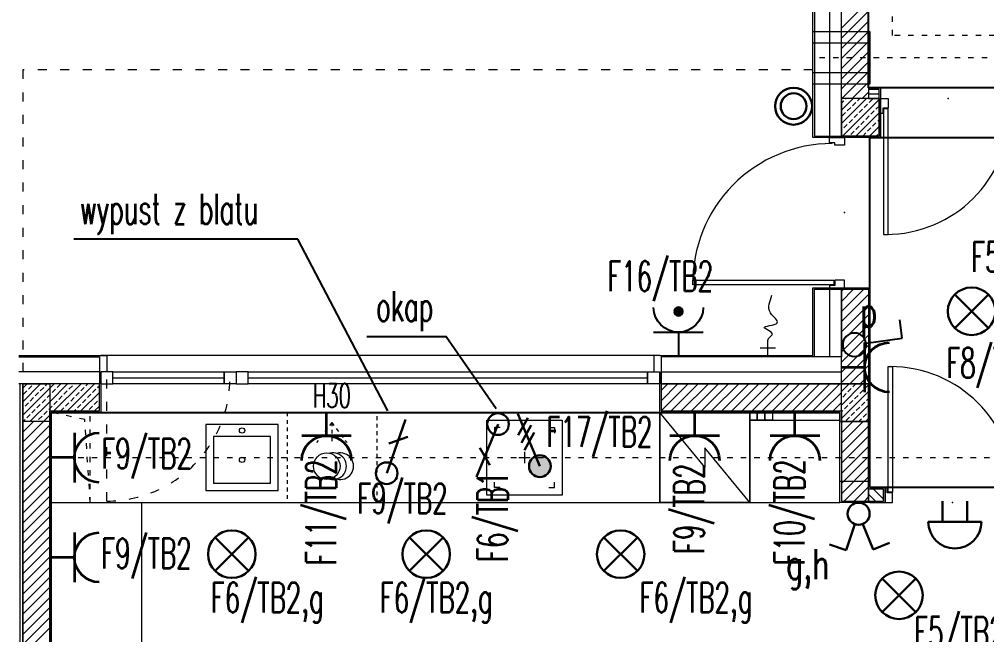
# Model space of a CAD drawing. Header units: millimetres. Extents: x 1780 to 154263, y -7240 to 17216.
# Drawn here: x 66830 to 67474, y 3935 to 4345 of the extents above; entities that cross this region are included whole.
import ezdxf

# ---------------------------------------------------------------- set-up
doc = ezdxf.new("R2010")
doc.units = ezdxf.units.MM
doc.linetypes.add('0.5_0.5', pattern=[1, 0.5, -0.5])
doc.linetypes.add('ACAD_ISO03W100', pattern=[30, 12, -18])
for name, color, linetype, lineweight in [('2d_SX_aranżacja drukowana', 200, 'Continuous', 5), ('2d_SX_gruba przekroje', 90, 'Continuous', 20), ('2d_SX_instalacje szkic - wentylacja nawiew', 170, 'Continuous', 5), ('2d_SX_instalacje szkic - wentylacja wywiew', 14, 'Continuous', 5), ('2d_SX_instalacje szkic - woda', 140, 'Continuous', 5), ('2d_SX_przebicia', 96, 'Continuous', 13), ('2d_SX_stolarka drzwiowa', 211, 'Continuous', 5), ('2d_SX_stolarka okienna', 5, 'Continuous', 5), ('2d_SX_stolarka okznaczenia', 251, 'Continuous', 5), ('2d_SX_szraf', 251, 'Continuous', 0), ('2d_SX_warstwy', 181, 'Continuous', 9), ('2d_SX_widok', 10, 'Continuous', 9)]:
    doc.layers.add(name, color=color, linetype=linetype, lineweight=lineweight)
doc.layers.add('2d_SX_powierzchnia', color=251, linetype='Continuous', plot=False)
for name, color, linetype in [('2d_SX_rewizja 18 września', 210, 'Continuous'), ('60 instalacje elektryka', 10, 'Continuous'), ('BA-widok', 1, 'Continuous')]:
    doc.layers.add(name, color=color, linetype=linetype)
doc.styles.add('OPIS', font='simplex.shx', dxfattribs={"width": 0.7, "height": 4})
doc.linetypes.add('ZIGZAG', pattern='A,0.00254,-5.08,[131,ltypeshp.shx,S=5.08,R=0,X=-5.08,Y=0],-10.16,[131,ltypeshp.shx,S=5.08,R=180,X=5.08,Y=0],-5.08', length=20.32254)

# ---------------------------------------------------------------- blocks, each defined once
blk = doc.blocks.new('PDKLD A0')
at = {"layer": '2d_SX_aranżacja drukowana', "color": 8}
for p, q in [((73183.94, -15068.08), (72658.94, -15068.08)), ((72658.94, -15068.08), (72658.94, -15128.08)), ((72658.94, -15068.08), (72658.94, -15128.08)), ((73183.94, -15068.08), (72658.94, -15068.08)), ((72948.94, -15123.08), (72948.94, -15073.08)), ((72948.94, -15073.08), (72998.94, -15073.08)), ((72998.94, -15073.08), (72998.94, -15123.08)), ((73063.94, -15068.08), (73123.94, -15068.08)), ((73063.94, -15128.08), (73063.94, -15068.08)), ((73093.95, -15104.48), (73063.94, -15068.08)), ((73123.94, -15068.08), (73063.94, -15068.08)), ((73063.94, -15068.08), (73063.94, -15128.08)), ((73123.94, -15068.08), (73123.94, -15128.08)), ((73123.94, -15128.08), (73123.94, -15068.08)), ((73183.94, -15128.08), (73183.94, -15068.08)), ((73183.94, -15128.08), (73183.94, -15068.08)), ((72809.94, -15076.08), (72761.94, -15076.08)), ((72761.94, -15076.08), (72761.94, -15120.08)), ((72809.94, -15120.08), (72809.94, -15076.08)), ((72957.66, -15078.08), (72953.94, -15078.08)), ((72953.94, -15078.08), (72953.94, -15081.8)), ((72990.23, -15078.08), (72993.94, -15078.08)), ((72993.94, -15078.08), (72993.94, -15081.8)), ((72804.94, -15084.08), (72766.94, -15084.08)), ((72766.94, -15084.08), (72766.94, -15115.08)), ((72804.94, -15115.08), (72804.94, -15084.08)), ((73123.94, -15128.08), (73093.95, -15091.68)), ((73093.95, -15091.68), (73093.95, -15104.48)), ((72970.23, -15098.08), (72973.94, -15098.08)), ((72973.94, -15094.37), (72973.94, -15098.08)), ((72973.94, -15098.08), (72977.66, -15098.08)), ((72973.94, -15098.08), (72973.94, -15101.8)), ((72766.94, -15115.08), (72804.94, -15115.08)), ((72953.94, -15118.08), (72953.94, -15114.37)), ((72957.66, -15118.08), (72953.94, -15118.08)), ((72990.23, -15118.08), (72993.94, -15118.08)), ((72993.94, -15118.08), (72993.94, -15114.37)), ((72761.94, -15120.08), (72809.94, -15120.08)), ((72998.94, -15123.08), (72948.94, -15123.08)), ((72658.94, -15128.08), (73183.94, -15128.08)), ((72658.94, -15128.08), (73183.94, -15128.08)), ((72658.94, -15128.08), (72718.94, -15128.08)), ((72658.94, -15338.08), (72658.94, -15128.08)), ((72658.94, -15128.08), (72658.94, -15128.08)), ((72718.94, -15128.08), (72718.94, -15338.08)), ((73123.94, -15128.08), (73063.94, -15128.08)), ((73063.94, -15128.08), (73123.94, -15128.08))]:
    blk.add_line(p, q, dxfattribs=at)
at = {"layer": '2d_SX_aranżacja drukowana', "color": 8, "linetype": '0.5_0.5', "ltscale": 5}
for p, q in [((72875.94, -15068.08), (72815.94, -15068.08)), ((72815.94, -15068.08), (72815.94, -15128.08)), ((72875.94, -15128.08), (72875.94, -15068.08)), ((72845.64, -15074.63), (72835.47, -15088.15)), ((72845.64, -15074.63), (72845.64, -15089.54)), ((72845.64, -15074.63), (72855.81, -15088.15)), ((72815.94, -15128.08), (72875.94, -15128.08))]:
    blk.add_line(p, q, dxfattribs=at)
at = {"layer": '2d_SX_aranżacja drukowana', "color": 8, "ltscale": 5}
for p, q in [((73123.94, -15068.08), (73128.94, -15068.08)), ((73123.94, -15073.08), (73123.94, -15068.08)), ((73123.94, -15068.08), (73123.94, -15073.08)), ((73183.94, -15068.08), (73123.94, -15068.08)), ((73123.94, -15068.08), (73123.94, -15128.08)), ((73128.94, -15073.08), (73123.94, -15073.08)), ((73123.94, -15073.08), (73183.94, -15073.08)), ((73128.94, -15068.08), (73133.94, -15068.08)), ((73128.94, -15073.08), (73128.94, -15068.08)), ((73128.94, -15068.08), (73128.94, -15073.08)), ((73133.94, -15073.08), (73128.94, -15073.08)), ((73133.94, -15068.08), (73138.94, -15068.08)), ((73133.94, -15073.08), (73133.94, -15068.08)), ((73133.94, -15068.08), (73133.94, -15073.08)), ((73138.94, -15073.08), (73133.94, -15073.08)), ((73138.94, -15068.08), (73138.94, -15073.08)), ((73183.94, -15128.08), (73183.94, -15068.08)), ((73123.94, -15128.08), (73183.94, -15128.08))]:
    blk.add_line(p, q, dxfattribs=at)
at = {"layer": '2d_SX_aranżacja drukowana', "color": 8, "linetype": 'ACAD_ISO03W100', "ltscale": 0.3}
blk.add_line((72658.94, -15098.08), (73063.94, -15098.08), dxfattribs=at)
at = {"layer": '2d_SX_aranżacja drukowana', "color": 8}
for centre, radius in [((72785.94, -15080.08), 1.75), ((72785.94, -15099.58), 1.75), ((72842.32, -15103.82), 8.84)]:
    blk.add_circle(centre, radius, dxfattribs=at)
for centre, start, end in [((72846.58, -15103.82), 256.04438, 103.95562), ((72851.32, -15103.82), 254.45458, 105.54542)]:
    blk.add_arc(centre, 8.84, start, end, dxfattribs=at)
at = {"layer": '2d_SX_gruba przekroje', "color": 8}
for p, q in [((73165.94, -14885.08), (73165.94, -14234.08)), ((73202.94, -14271.08), (73202.94, -14852.08)), ((73202.94, -14852.08), (73210.94, -14852.08)), ((73210.94, -14852.08), (73210.94, -14885.08)), ((73210.94, -14885.08), (73165.94, -14885.08)), ((73165.94, -15030.08), (73165.94, -14985.08)), ((73165.94, -14985.08), (73203.94, -14985.08)), ((73203.94, -14985.08), (73203.94, -15118.08)), ((72637.44, -15030.08), (72691.94, -15030.08)), ((72691.94, -15030.08), (72695.94, -15030.08)), ((72691.94, -15030.08), (72691.94, -15030.08)), ((72695.94, -15030.08), (72695.94, -15041.08)), ((73063.94, -15030.08), (73059.94, -15030.08)), ((73059.94, -15030.08), (73059.94, -15041.08)), ((73063.94, -15030.08), (73165.94, -15030.08)), ((72695.94, -15041.08), (72691.94, -15041.08)), ((72691.94, -15041.08), (72691.94, -15068.08)), ((73059.94, -15041.08), (73063.94, -15041.08)), ((73063.94, -15068.08), (73063.94, -15041.08)), ((72691.94, -15068.08), (72658.94, -15068.08)), ((72658.94, -15068.08), (72658.94, -15308.08)), ((73183.94, -15068.08), (73063.94, -15068.08)), ((73183.94, -15128.08), (73183.94, -15068.08)), ((73213.94, -15118.08), (73203.94, -15118.08)), ((73213.94, -15128.08), (73213.94, -15118.08)), ((73203.94, -15128.08), (73183.94, -15128.08)), ((73203.94, -15128.08), (73213.94, -15128.08))]:
    blk.add_line(p, q, dxfattribs=at)
at = {"layer": '2d_SX_instalacje szkic - wentylacja nawiew', "color": 8, "linetype": 'ACAD_ISO03W100', "ltscale": 0.3}
blk.add_line((73470.94, -14832.08), (73165.94, -14832.08), dxfattribs=at)
at = {"layer": '2d_SX_instalacje szkic - wentylacja wywiew', "color": 8, "linetype": 'ACAD_ISO03W100', "ltscale": 0.3}
for p, q in [((73218.94, -14817.08), (73218.94, -14234.08)), ((73520.94, -14817.08), (73218.94, -14817.08)), ((72973.94, -15098.08), (73303.94, -15098.08))]:
    blk.add_line(p, q, dxfattribs=at)
at = {"layer": '2d_SX_instalacje szkic - woda', "color": 8}
for p, q in [((73135.94, -15030.08), (73135.94, -15020.08)), ((73130.94, -15025.08), (73140.94, -15025.08))]:
    blk.add_line(p, q, dxfattribs=at)
at = {"layer": '2d_SX_instalacje szkic - woda', "color": 8, "start_tangent": (-0.020138, 0.999797), "end_tangent": (0.22984, 0.973228)}
blk.add_spline([(73135.94, -15020.08), (73139.01, -15015.7), (73133.5, -15011.71), (73142.18, -15008.41), (73137.63, -15001.8), (73138.6, -14990.1)], degree=3, dxfattribs=at)
at = {"layer": '2d_SX_powierzchnia', "color": 8}
for p, q in [((73202.94, -14852.08), (73202.94, -14272.08)), ((73556.94, -14852.08), (73202.94, -14852.08)), ((73203.94, -15118.08), (73203.94, -14885.08)), ((73203.94, -14885.08), (73300.94, -14885.08)), ((72658.94, -15308.08), (72658.94, -15068.08)), ((72658.94, -15068.08), (73183.94, -15068.08)), ((73363.94, -15118.08), (73203.94, -15118.08))]:
    blk.add_line(p, q, dxfattribs=at)
at = {"layer": '2d_SX_przebicia', "color": 8}
for p, q in [((73165.94, -14849.58), (73165.94, -14814.58)), ((73165.94, -14814.58), (73203.94, -14814.58)), ((73203.94, -14814.58), (73203.94, -14849.58)), ((73165.94, -14842.08), (73165.94, -14822.08)), ((73165.94, -14822.08), (73203.94, -14822.08)), ((73203.94, -14822.08), (73203.94, -14842.08)), ((73203.94, -14842.08), (73165.94, -14842.08)), ((73203.94, -14849.58), (73165.94, -14849.58)), ((73183.94, -15114.08), (73183.94, -15074.08)), ((73183.94, -15074.08), (73203.94, -15074.08)), ((73203.94, -15074.08), (73203.94, -15114.08)), ((73203.94, -15114.08), (73183.94, -15114.08))]:
    blk.add_line(p, q, dxfattribs=at)
at = {"layer": '2d_SX_przebicia', "color": 8, "linetype": 'ACAD_ISO03W100', "ltscale": 0.3}
for p, q in [((72681.24, -15072.73), (72658.94, -15068.08)), ((72684.94, -15068.08), (72658.94, -15068.08)), ((72658.94, -15068.08), (72658.94, -15128.08)), ((72684.94, -15128.08), (72681.24, -15072.73)), ((72684.94, -15128.08), (72684.94, -15068.08)), ((72658.94, -15128.08), (72684.94, -15128.08))]:
    blk.add_line(p, q, dxfattribs=at)
at = {"layer": '2d_SX_stolarka drzwiowa', "color": 8}
for p, q in [((73210.94, -14869.08), (73210.94, -14859.08)), ((73210.94, -14859.08), (73215.94, -14859.08)), ((73215.94, -14859.08), (73215.94, -14865.58)), ((73215.94, -14865.58), (73212.44, -14865.58)), ((73212.44, -14865.58), (73212.44, -14869.08)), ((73212.94, -14866.08), (73212.94, -14949.58)), ((73215.94, -14866.08), (73212.94, -14866.08)), ((73215.94, -14949.58), (73215.94, -14866.08)), ((73212.44, -14869.08), (73210.94, -14869.08)), ((73176.94, -14888.58), (73176.94, -14885.08)), ((73176.94, -14885.08), (73186.94, -14885.08)), ((73186.94, -14885.08), (73186.94, -14890.08)), ((73180.44, -14888.58), (73176.94, -14888.58)), ((73180.44, -14890.08), (73180.44, -14888.58)), ((73186.94, -14890.08), (73180.44, -14890.08)), ((73212.94, -14949.58), (73215.94, -14949.58)), ((73085.93, -14983.08), (73085.93, -14980.08)), ((73085.93, -14980.08), (73179.94, -14980.08)), ((73179.94, -14983.08), (73085.93, -14983.08)), ((73179.94, -14980.08), (73179.94, -14983.08)), ((73180.44, -14980.08), (73180.44, -14983.58)), ((73186.94, -14980.08), (73180.44, -14980.08)), ((73186.94, -14985.08), (73186.94, -14980.08)), ((73180.44, -14983.58), (73176.94, -14983.58)), ((73176.94, -14983.58), (73176.94, -14985.08)), ((73176.94, -14985.08), (73186.94, -14985.08)), ((73215.94, -15121.08), (73215.94, -15037.58)), ((73215.94, -15037.58), (73218.94, -15037.58)), ((73218.94, -15037.58), (73218.94, -15121.08)), ((73215.44, -15118.08), (73213.94, -15118.08)), ((73213.94, -15118.08), (73213.94, -15128.08)), ((73215.44, -15121.58), (73215.44, -15118.08)), ((73218.94, -15121.58), (73215.44, -15121.58)), ((73218.94, -15121.08), (73215.94, -15121.08)), ((73218.94, -15128.08), (73218.94, -15121.58)), ((73213.94, -15128.08), (73218.94, -15128.08))]:
    blk.add_line(p, q, dxfattribs=at)
at = {"layer": '2d_SX_stolarka okienna', "color": 8, "linetype": 'ACAD_ISO03W100', "ltscale": 0.5}
blk.add_line((72695.94, -15127.08), (72695.94, -15045.08), dxfattribs=at)
at = {"layer": '2d_SX_stolarka okienna', "color": 8}
for points in [[(72691.94, -15049.08), (72699.94, -15049.08), (72699.94, -15041.08), (72691.94, -15041.08), (72691.94, -15049.08)], [(72699.94, -15049.08), (72699.94, -15041.08), (72773.94, -15041.08), (72773.94, -15049.08)], [(72781.94, -15049.08), (72773.94, -15049.08), (72773.94, -15041.08), (72781.94, -15041.08), (72781.94, -15049.08)], [(72781.94, -15049.08), (72789.94, -15049.08), (72789.94, -15041.08), (72781.94, -15041.08), (72781.94, -15049.08)], [(72789.94, -15049.08), (72789.94, -15041.08), (73055.94, -15041.08), (73055.94, -15049.08)], [(73063.94, -15049.08), (73055.94, -15049.08), (73055.94, -15041.08), (73063.94, -15041.08), (73063.94, -15049.08)]]:
    blk.add_lwpolyline(points, close=True, dxfattribs=at)
for points in [[(72699.94, -15045.08), (72773.94, -15045.08)], [(72789.94, -15045.08), (73055.94, -15045.08)]]:
    blk.add_lwpolyline(points, dxfattribs=at)
at = {"layer": '2d_SX_stolarka okienna', "color": 8, "linetype": 'ACAD_ISO03W100', "ltscale": 0.5}
blk.add_arc((72695.78, -15045.01), 82.07, 270.1168, 359.95145, dxfattribs=at)
at = {"layer": '2d_SX_stolarka okznaczenia', "color": 8}
for centre, radius, start, end in [((73214.52, -14867.15), 82.43, 269.94923, 359.70246), ((73178.79, -14981.94), 92.85, 90.0596, 180.70676), ((73217.52, -15120.01), 82.43, 0.29754, 90.05077)]:
    blk.add_arc(centre, radius, start, end, dxfattribs=at)
for p in [(73255.94, -14859.08), (73186.94, -14935.08), (73258.94, -15128.08)]:
    blk.add_point(p, dxfattribs=at)
at = {"layer": '2d_SX_szraf', "color": 8, "linetype": 'ZIGZAG'}
for p, q in [((73176.94, -14245.08), (73176.94, -14884.08)), ((73176.94, -14884.08), (73176.94, -14884.08)), ((73176.94, -14986.08), (73176.94, -15031.08)), ((72690.94, -15041.08), (72637.44, -15041.08)), ((73064.94, -15041.08), (73184.94, -15041.08))]:
    blk.add_line(p, q, dxfattribs=at)
at = {"layer": '2d_SX_szraf', "color": 8, "linetype": 'Continuous'}
for p, q in [((73184.94, -14812.29), (73202.94, -14794.29)), ((73184.94, -14819.03), (73202.94, -14801.03)), ((73184.94, -14825.76), (73202.94, -14807.76)), ((73184.94, -14832.5), (73202.94, -14814.5)), ((73184.94, -14839.23), (73202.94, -14821.23)), ((73184.94, -14845.97), (73202.94, -14827.97)), ((73184.94, -14852.7), (73202.94, -14834.7)), ((73185.3, -14859.08), (73202.94, -14841.44)), ((73192.03, -14859.08), (73202.94, -14848.17)), ((73184.94, -14866.79), (73192.65, -14859.08)), ((73184.94, -14875.77), (73201.63, -14859.08)), ((73184.94, -14862.3), (73186.6, -14860.64)), ((73185.61, -14884.08), (73209.94, -14859.75)), ((73187.73, -14859.52), (73188.16, -14859.08)), ((73195.58, -14860.64), (73197.14, -14859.08)), ((73198.77, -14859.08), (73202.94, -14854.91)), ((73203.44, -14861.77), (73205.69, -14859.52)), ((73188.85, -14867.38), (73191.09, -14865.13)), ((73192.22, -14864.01), (73194.46, -14861.77)), ((73196.71, -14868.5), (73198.95, -14866.26)), ((73200.07, -14865.13), (73202.32, -14862.89)), ((73204.56, -14869.62), (73206.81, -14867.38)), ((73207.93, -14866.26), (73209.94, -14864.24)), ((73185.48, -14870.75), (73187.73, -14868.5)), ((73189.97, -14875.24), (73192.22, -14872.99)), ((73193.34, -14871.87), (73195.58, -14869.62)), ((73194.59, -14884.08), (73209.94, -14868.73)), ((73201.2, -14872.99), (73203.44, -14870.75)), ((73209.05, -14874.11), (73209.94, -14873.22)), ((73184.94, -14880.26), (73185.48, -14879.73)), ((73186.6, -14878.6), (73188.85, -14876.36)), ((73194.46, -14879.73), (73196.71, -14877.48)), ((73197.83, -14876.36), (73200.07, -14874.11)), ((73202.32, -14880.85), (73204.56, -14878.6)), ((73203.57, -14884.08), (73209.94, -14877.71)), ((73205.69, -14877.48), (73207.93, -14875.24)), ((73191.09, -14883.09), (73193.34, -14880.85)), ((73199.08, -14884.08), (73201.2, -14881.97)), ((73208.06, -14884.08), (73209.05, -14883.09)), ((73184.94, -14987.41), (73186.27, -14986.08)), ((73184.94, -14994.14), (73193, -14986.08)), ((73184.94, -15000.88), (73199.74, -14986.08)), ((73184.94, -15007.61), (73202.94, -14989.61)), ((73184.94, -15014.35), (73202.94, -14996.35)), ((73184.94, -15021.08), (73202.94, -15003.08)), ((73184.94, -15027.82), (73202.94, -15009.82)), ((73184.94, -15034.55), (73202.94, -15016.55)), ((73184.94, -15041.29), (73202.94, -15023.29)), ((73184.94, -15048.02), (73202.94, -15030.02)), ((73190.62, -15049.08), (73202.94, -15036.76)), ((73197.36, -15049.08), (73202.94, -15043.49)), ((72639.94, -15051.96), (72642.82, -15049.08)), ((72639.94, -15060.94), (72651.8, -15049.08)), ((72639.94, -15069.92), (72657.94, -15051.92)), ((72640.43, -15055.96), (72642.68, -15053.72)), ((72643.8, -15052.6), (72646.05, -15050.35)), ((72647.17, -15049.23), (72647.31, -15049.08)), ((72651.66, -15053.72), (72653.9, -15051.47)), ((72655.03, -15050.35), (72656.29, -15049.08)), ((72657.94, -15051.92), (72660.79, -15049.08)), ((72657.94, -15060.9), (72669.77, -15049.08)), ((72659.52, -15054.84), (72661.76, -15052.6)), ((72660.75, -15067.08), (72678.75, -15049.08)), ((72662.88, -15051.47), (72665.13, -15049.23)), ((72667.37, -15055.96), (72669.62, -15053.72)), ((72669.73, -15067.08), (72687.73, -15049.08)), ((72670.74, -15052.6), (72672.99, -15050.35)), ((72674.11, -15049.23), (72674.26, -15049.08)), ((72678.6, -15053.72), (72680.84, -15051.47)), ((72681.97, -15050.35), (72683.24, -15049.08)), ((72686.46, -15054.84), (72688.7, -15052.6)), ((72689.82, -15051.47), (72690.94, -15050.35)), ((73064.94, -15053.52), (73069.39, -15049.08)), ((73064.94, -15060.26), (73076.12, -15049.08)), ((73064.94, -15066.99), (73082.86, -15049.08)), ((73071.59, -15067.08), (73089.59, -15049.08)), ((73078.33, -15067.08), (73096.33, -15049.08)), ((73085.06, -15067.08), (73103.06, -15049.08)), ((73091.8, -15067.08), (73109.8, -15049.08)), ((73098.53, -15067.08), (73116.53, -15049.08)), ((73105.27, -15067.08), (73123.27, -15049.08)), ((73112, -15067.08), (73130, -15049.08)), ((73118.74, -15067.08), (73136.74, -15049.08)), ((73125.47, -15067.08), (73143.47, -15049.08)), ((73132.21, -15067.08), (73150.21, -15049.08)), ((73138.94, -15067.08), (73156.94, -15049.08)), ((73145.68, -15067.08), (73163.68, -15049.08)), ((73152.41, -15067.08), (73170.41, -15049.08)), ((73159.15, -15067.08), (73177.15, -15049.08)), ((73165.88, -15067.08), (73183.88, -15049.08)), ((73184.94, -15054.21), (73190.07, -15049.08)), ((73184.94, -15063.19), (73199.05, -15049.08)), ((73184.94, -15049.72), (73185.58, -15049.08)), ((73184.94, -15072.17), (73202.94, -15054.17)), ((73189.22, -15054.42), (73191.47, -15052.18)), ((73192.59, -15051.06), (73194.56, -15049.08)), ((73197.08, -15055.55), (73199.33, -15053.3)), ((73200.45, -15052.18), (73202.69, -15049.93)), ((72644.92, -15060.45), (72647.17, -15058.21)), ((72648.29, -15057.09), (72650.54, -15054.84)), ((72652.78, -15061.58), (72655.03, -15059.33)), ((72656.15, -15058.21), (72657.94, -15056.41)), ((72657.94, -15056.41), (72658.39, -15055.96)), ((72660.64, -15062.7), (72662.88, -15060.45)), ((72664.01, -15059.33), (72666.25, -15057.09)), ((72671.86, -15060.45), (72674.11, -15058.21)), ((72675.23, -15057.09), (72677.48, -15054.84)), ((72678.71, -15067.08), (72690.94, -15054.84)), ((72679.72, -15061.58), (72681.97, -15059.33)), ((72683.09, -15058.21), (72685.33, -15055.96)), ((72687.58, -15062.7), (72689.82, -15060.45)), ((73172.62, -15067.08), (73184.94, -15054.76)), ((73185.86, -15057.79), (73188.1, -15055.55)), ((73190.35, -15062.28), (73192.59, -15060.04)), ((73193.71, -15058.91), (73195.96, -15056.67)), ((73201.57, -15060.04), (73202.94, -15058.66)), ((72639.94, -15065.43), (72640.43, -15064.94)), ((72641.56, -15063.82), (72643.8, -15061.58)), ((72644.77, -15074.08), (72657.94, -15060.9)), ((72646.05, -15068.31), (72648.29, -15066.07)), ((72649.41, -15064.94), (72651.66, -15062.7)), ((72653.9, -15069.43), (72656.15, -15067.19)), ((72657.27, -15066.07), (72657.94, -15065.39)), ((72657.94, -15065.39), (72659.52, -15063.82)), ((72665.24, -15067.08), (72667.37, -15064.94)), ((72668.5, -15063.82), (72670.74, -15061.58)), ((72674.22, -15067.08), (72675.23, -15066.07)), ((72676.35, -15064.94), (72678.6, -15062.7)), ((72684.21, -15066.07), (72686.46, -15063.82)), ((72687.69, -15067.08), (72690.94, -15063.82)), ((73179.36, -15067.08), (73184.94, -15061.49)), ((73184.94, -15067.68), (73185.86, -15066.77)), ((73186.98, -15065.65), (73189.22, -15063.4)), ((73192.02, -15074.08), (73202.94, -15063.15)), ((73194.84, -15066.77), (73197.08, -15064.53)), ((73198.2, -15063.4), (73200.45, -15061.16)), ((72640.28, -15074.08), (72641.56, -15072.8)), ((72642.68, -15071.68), (72644.92, -15069.43)), ((72650.54, -15072.8), (72652.78, -15070.56)), ((72653.75, -15074.08), (72657.94, -15069.88)), ((73188.1, -15073.51), (73190.35, -15071.26)), ((73191.47, -15070.14), (73193.71, -15067.89)), ((73196.51, -15074.08), (73198.2, -15072.38)), ((73199.33, -15071.26), (73201.57, -15069.02)), ((73201, -15074.08), (73202.94, -15072.13)), ((73202.69, -15067.89), (73202.94, -15067.64)), ((72639.94, -15074.41), (72640.28, -15074.08)), ((72639.94, -15081.15), (72647.01, -15074.08)), ((72639.94, -15087.88), (72653.75, -15074.08)), ((72639.94, -15094.62), (72657.94, -15076.62)), ((72649.26, -15074.08), (72649.41, -15073.92)), ((73184.94, -15074.96), (73185.83, -15074.08)), ((73184.94, -15081.7), (73192.56, -15074.08)), ((73184.94, -15088.43), (73199.3, -15074.08)), ((73184.94, -15095.17), (73202.94, -15077.17)), ((72639.94, -15101.35), (72657.94, -15083.35)), ((73184.94, -15101.9), (73202.94, -15083.9)), ((72639.94, -15108.09), (72657.94, -15090.09)), ((73184.94, -15108.64), (73202.94, -15090.64)), ((72639.94, -15114.82), (72657.94, -15096.82)), ((73184.94, -15115.37), (73202.94, -15097.37)), ((72639.94, -15121.56), (72657.94, -15103.56)), ((73184.94, -15122.11), (73202.94, -15104.11)), ((72639.94, -15128.29), (72657.94, -15110.29)), ((73186.71, -15127.08), (73202.94, -15110.84)), ((72639.94, -15135.03), (72657.94, -15117.03)), ((73193.44, -15127.08), (73202.94, -15117.58)), ((72639.94, -15141.76), (72657.94, -15123.76)), ((73200.18, -15127.08), (73202.94, -15124.32)), ((73202.94, -15122.51), (73207.52, -15127.08)), ((73206.25, -15119.08), (73212.94, -15125.78)), ((72639.94, -15148.5), (72657.94, -15130.5)), ((72639.94, -15155.24), (72657.94, -15137.24)), ((72639.94, -15161.97), (72657.94, -15143.97)), ((72639.94, -15168.71), (72657.94, -15150.71)), ((72639.94, -15175.44), (72657.94, -15157.44)), ((72639.94, -15182.18), (72657.94, -15164.18)), ((72639.94, -15188.91), (72657.94, -15170.91)), ((72639.94, -15195.65), (72657.94, -15177.65)), ((72639.94, -15202.38), (72657.94, -15184.38)), ((72639.94, -15209.12), (72657.94, -15191.12)), ((72639.94, -15215.85), (72657.94, -15197.85)), ((72639.94, -15222.59), (72657.94, -15204.59)), ((72639.94, -15229.32), (72657.94, -15211.32))]:
    blk.add_line(p, q, dxfattribs=at)
at = {"layer": '2d_SX_szraf', "color": 8, "linetype": 'ZIGZAG', "ltscale": 0.5}
blk.add_line((73202.94, -14856.08), (73209.94, -14856.08), dxfattribs=at)
at = {"layer": '2d_SX_warstwy', "color": 8}
for p, q in [((73166.94, -14235.08), (73166.94, -14884.08)), ((73184.94, -14884.08), (73184.94, -14253.08)), ((73202.94, -14271.08), (73202.94, -14859.08)), ((73209.94, -14853.08), (73202.94, -14853.08)), ((73202.94, -14853.08), (73202.94, -14859.08)), ((73209.94, -14859.08), (73209.94, -14853.08)), ((73209.94, -14859.08), (73184.94, -14859.08)), ((73184.94, -14859.08), (73184.94, -14884.08)), ((73202.94, -14859.08), (73209.94, -14859.08)), ((73202.94, -14859.08), (73209.94, -14859.08)), ((73209.94, -14884.08), (73209.94, -14859.08)), ((73209.94, -14859.08), (73209.94, -14884.08)), ((73166.94, -14884.08), (73184.94, -14884.08)), ((73184.94, -14884.08), (73209.94, -14884.08)), ((73209.94, -14884.08), (73184.94, -14884.08)), ((73166.94, -15031.08), (73166.94, -14986.08)), ((73166.94, -14986.08), (73184.94, -14986.08)), ((73184.94, -15049.08), (73184.94, -14986.08)), ((73184.94, -14986.08), (73202.94, -14986.08)), ((73184.94, -14986.08), (73184.94, -15031.08)), ((73202.94, -14986.08), (73202.94, -15049.08)), ((72637.44, -15031.08), (72690.94, -15031.08)), ((72690.94, -15031.08), (72690.94, -15049.08)), ((73184.94, -15031.08), (73064.94, -15031.08)), ((73064.94, -15031.08), (73064.94, -15049.08)), ((73184.94, -15031.08), (73166.94, -15031.08)), ((73184.94, -15049.08), (73184.94, -15031.08)), ((72690.94, -15049.08), (72637.44, -15049.08)), ((72639.94, -15049.08), (72637.94, -15049.08)), ((72637.94, -15049.08), (72637.94, -16079.08)), ((72639.94, -15074.08), (72639.94, -15049.08)), ((72639.94, -15049.08), (72657.94, -15049.08)), ((72639.94, -16079.08), (72639.94, -15049.08)), ((72690.94, -15049.08), (72639.94, -15049.08)), ((72639.94, -15049.08), (72639.94, -15612.08)), ((72690.94, -15049.08), (72657.94, -15049.08)), ((72657.94, -15049.08), (72657.94, -15067.08)), ((72657.94, -15049.08), (72657.94, -15074.08)), ((72690.94, -15067.08), (72690.94, -15049.08)), ((72690.94, -15067.08), (72690.94, -15049.08)), ((73064.94, -15049.08), (73184.94, -15049.08)), ((73064.94, -15049.08), (73064.94, -15067.08)), ((73202.94, -15049.08), (73064.94, -15049.08)), ((73202.94, -15049.08), (73184.94, -15049.08)), ((73184.94, -15074.08), (73184.94, -15049.08)), ((73184.94, -15049.08), (73202.94, -15049.08)), ((73202.94, -15049.08), (73202.94, -15074.08)), ((73202.94, -15127.08), (73202.94, -15049.08)), ((72657.94, -15067.08), (72690.94, -15067.08)), ((72657.94, -15309.08), (72657.94, -15067.08)), ((72657.94, -15067.08), (72690.94, -15067.08)), ((73064.94, -15067.08), (73184.94, -15067.08)), ((73184.94, -15067.08), (73184.94, -15127.08)), ((72657.94, -15074.08), (72639.94, -15074.08)), ((72639.94, -15074.08), (72639.94, -15305.58)), ((72657.94, -15074.08), (72639.94, -15074.08)), ((72657.94, -15305.58), (72657.94, -15074.08)), ((73202.94, -15074.08), (73184.94, -15074.08)), ((73202.94, -15119.08), (73202.94, -15127.08)), ((73212.94, -15119.08), (73202.94, -15119.08)), ((73212.94, -15127.08), (73212.94, -15119.08)), ((73184.94, -15127.08), (73202.94, -15127.08)), ((73202.94, -15127.08), (73212.94, -15127.08))]:
    blk.add_line(p, q, dxfattribs=at)
at = {"layer": '2d_SX_widok', "color": 8, "linetype": 'ACAD_ISO03W100', "ltscale": 0.5}
for p, q in [((73165.94, -14840.08), (72639.94, -14840.08)), ((72639.94, -14840.08), (72639.94, -15593.08))]:
    blk.add_line(p, q, dxfattribs=at)
at = {"layer": '2d_SX_widok', "color": 8, "ltscale": 0.5}
for p, q in [((73063.94, -15030.08), (72691.94, -15030.08)), ((72658.94, -15068.08), (72658.94, -15068.08)), ((72658.94, -15068.08), (73063.94, -15068.08)), ((73063.94, -15068.08), (73063.94, -15068.08))]:
    blk.add_line(p, q, dxfattribs=at)
blk = doc.blocks.new('lampa1')
at = {"layer": '60 instalacje elektryka', "lineweight": 30}
for p, q in [((2045.42, 2946.75), (2067.75, 2924.42)), ((2067.75, 2946.75), (2045.42, 2924.42))]:
    blk.add_line(p, q, dxfattribs=at)
blk.add_circle((2056.58, 2935.58), 15.79, dxfattribs=at)
blk = doc.blocks.new('swiecznikowy')
at = {"layer": '60 instalacje elektryka', "lineweight": 30}
for p, q in [((2664.24, 2089), (2665.41, 2097.95)), ((2678.19, 2087.04), (2664.24, 2089)), ((2679.06, 2083.14), (2667.28, 2075.42)), ((2667.28, 2075.42), (2672.16, 2067.82))]:
    blk.add_line(p, q, dxfattribs=at)
blk.add_circle((2683.81, 2086.25), 5.68, dxfattribs=at)
blk.add_circle((2683.81, 2086.25), 5.68, dxfattribs=at)
blk = doc.blocks.new('gniazdo')
at = {"layer": '60 instalacje elektryka', "lineweight": 35}
for p, q in [((1911.132, 1039.393), (1911.132, 1043.76)), ((1911.132, 1041.576), (1909.09, 1041.576))]:
    blk.add_line(p, q, dxfattribs=at)
blk.add_arc((1913.316, 1041.576), 2.184, 90, 270, dxfattribs=at)
blk = doc.blocks.new('gniazdo IP44')
at = {"layer": '60 instalacje elektryka'}
h = blk.add_hatch(color=256, dxfattribs=at)
h.dxf.hatch_style = 1
edge = h.paths.add_edge_path()
edge.add_arc((1758.87, 20893.39), 2.87, 0, 360)
at = {"layer": '60 instalacje elektryka', "lineweight": 25}
for p, q in [((1775.37, 20879.59), (1742.37, 20879.59)), ((1758.87, 20879.59), (1758.87, 20864.16))]:
    blk.add_line(p, q, dxfattribs=at)
at = {"layer": '60 instalacje elektryka'}
blk.add_circle((1758.87, 20893.39), 2.87, dxfattribs=at)
at = {"layer": '60 instalacje elektryka', "lineweight": 25}
blk.add_arc((1758.87, 20896.09), 16.5, 180, 0, dxfattribs=at)
blk = doc.blocks.new('jednobiegunowy')
at = {"layer": '60 instalacje elektryka'}
for p, q in [((2190.56, 2793.4), (2200.02, 2802.78)), ((2200.02, 2802.78), (2204.88, 2797.97))]:
    blk.add_line(p, q, dxfattribs=at)
blk.add_circle((2187.5, 2790.37), 4.3, dxfattribs=at)
blk = doc.blocks.new('wypust 3f')
at = {"layer": '60 instalacje elektryka', "linetype": 'ByBlock'}
h = blk.add_hatch(color=256, dxfattribs=at)
h.dxf.hatch_style = 1
edge = h.paths.add_edge_path()
edge.add_arc((7494504.47, 5568590.24), 2.78, 0, 360)
at = {"layer": '60 instalacje elektryka', "linetype": 'ByBlock', "lineweight": 30}
for p, q in [((7494492.1, 5568582.58), (7494504.47, 5568590.24)), ((7494496.2, 5568587.48), (7494501.03, 5568585.74)), ((7494492.68, 5568585.31), (7494497.51, 5568583.57)), ((7494494.44, 5568586.4), (7494499.27, 5568584.66))]:
    blk.add_line(p, q, dxfattribs=at)
blk.add_circle((7494504.47, 5568590.24), 2.78, dxfattribs=at)
blk = doc.blocks.new('przyc dzwon')
at = {"layer": '60 instalacje elektryka', "lineweight": 30}
for radius in [12.29, 8.6]:
    blk.add_circle((1849.39, 2121.08), radius, dxfattribs=at)
blk = doc.blocks.new('dzwonek')
at = {"layer": '60 instalacje elektryka', "lineweight": 30}
for p, q in [((45521.51, 32173.7), (45521.51, 32180.62)), ((45529.64, 32173.7), (45529.64, 32180.62)), ((45516.72, 32173.7), (45534.43, 32173.7))]:
    blk.add_line(p, q, dxfattribs=at)
blk.add_arc((45525.58, 32173.7), 8.85, 180, 0, dxfattribs=at)

msp = doc.modelspace()

# ---------------------------------------------------------------- hatches: boundary and pattern name
at = {"layer": '60 instalacje elektryka', "linetype": 'ByBlock'}
h = msp.add_hatch(color=256, dxfattribs=at)
h.dxf.hatch_style = 1
edge = h.paths.add_edge_path()
edge.add_arc((67149.03, 4075.25), 7.23, 107.59242, 107.59242)
h = msp.add_hatch(color=256, dxfattribs=at)
h.dxf.hatch_style = 1
edge = h.paths.add_edge_path()
edge.add_arc((67074.91, 4042.5), 7.23, 210.96376, 210.96376, ccw=False)

# ---------------------------------------------------------------- linework, layer by layer
at = {"layer": '60 instalacje elektryka', "linetype": 'ByBlock', "lineweight": 30}
for p, q in [((67087.38, 4078.2), (67074.91, 4042.5)), ((67134.75, 4040.23), (67149.03, 4075.25)), ((67088.89, 4066.66), (67076.27, 4062.27)), ((67143.52, 4047.89), (67136.97, 4059.53))]:
    msp.add_line(p, q, dxfattribs=at)
for centre in [(67149.03, 4075.25), (67074.91, 4042.5)]:
    msp.add_circle(centre, 7.23, dxfattribs=at)
at = {"layer": 'BA-widok'}
for p, q in [((67015.79, 4198.18), (66866.71, 4198.18)), ((67075.6, 4084), (67015.79, 4198.18))]:
    msp.add_line(p, q, dxfattribs=at)
msp.add_lwpolyline([(67061.81, 4133.51), (67114.43, 4133.51), (67147.75, 4085.65)], dxfattribs=at)

# ---------------------------------------------------------------- block references
at = {"layer": '2d_SX_rewizja 18 września'}
msp.add_blockref('PDKLD A0', (-5807.3, 19151.02), dxfattribs=at)
at = {"layer": '60 instalacje elektryka', "rotation": 180}
msp.add_blockref('przyc dzwon', (69195.18, 6407.85), dxfattribs=at)
at = {"layer": '60 instalacje elektryka'}
for name, p, xscale, yscale, zscale, rotation in [('lampa1', (64525.46, 6209.16), 1.0011, 1.0011, 1.0011, 270), ('jednobiegunowy', (60939.99, 4058.58), -1.818212235840004, 1.818212235840003, 1.818212235840003, 232.5223451272267), ('gniazdo', (52952.17, 11983.3), -7.556206694400001, 7.556206694400001, 7.556206694400001, 180), ('gniazdo', (74905.24, 18508.41), -7.556206694400001, 7.556206694400001, 7.556206694400001, 89.99999999999999), ('gniazdo', (75150.31, 18508.41), -7.556206694400001, 7.556206694400001, 7.556206694400001, 89.99999999999999), ('gniazdo', (75217.01, 18508.41), -7.556206694400001, 7.556206694400001, 7.556206694400001, 89.99999999999999), ('gniazdo', (52426.17, 11923.3), -7.556206694400001, 7.556206694400001, 7.556206694400001, 180), ('swiecznikowy', (69379.46, 85.31), 1.296, 1.296, 1.296, 78.99994544918933), ('gniazdo', (52426.17, 11856.86), -7.556206694400001, 7.556206694400001, 7.556206694400001, 180), ('lampa1', (64033.02, 6047.5), 1.0011, 1.0011, 1.0011, 270.0000000000001), ('lampa1', (64162.44, 6047.5), 1.0011, 1.0011, 1.0011, 270.0000000000001), ('lampa1', (64291.85, 6047.5), 1.0011, 1.0011, 1.0011, 270.0000000000001), ('lampa1', (64477.14, 6020.12), 1.0011, 1.0011, 1.0011, 270)]:
    msp.add_blockref(name, p, dxfattribs=dict(at, xscale=xscale, yscale=yscale, zscale=zscale, rotation=rotation))
at = {"layer": '60 instalacje elektryka', "xscale": -1}
msp.add_blockref('gniazdo IP44', (69028, -16743.22), dxfattribs=at)
at = {"layer": '60 instalacje elektryka', "linetype": 'ByBlock', "xscale": 2.600000000000002, "yscale": 2.6, "zscale": 2.6, "rotation": 261.09625533346}
msp.add_blockref('wypust 3f', (-11220790.07, 21495834.78), dxfattribs=at)
at = {"layer": '60 instalacje elektryka', "xscale": 2, "yscale": 2, "zscale": 2}
msp.add_blockref('dzwonek', (-23598.04, -60337.27), dxfattribs=at)

# ---------------------------------------------------------------- texts
at = {"layer": '60 instalacje elektryka', "lineweight": 15, "style": 'OPIS'}
for s, insert, char_height, width, attachment_point in [('\\pxql;{\\W0.6;wypust z blatu}', (66870.57, 4228.36), 20, 159.9023, 1), ('\\pxql;{\\W0.6;F5/TB2,b}', (67464.01, 4196.53), 20, 22.1829, 1), ('\\pxql;{\\W0.6;F16/TB2}', (67243.92, 4183.64), 20, 22.1829, 3), ('\\pxql;{\\W0.6;okap}', (67067.9, 4163.63), 20, 42.2857, 1), ('\\pxql;{\\W0.6;F8/TB2}', (67469.63, 4125.99), 20, 22.1829, 3), ('\\pxql;{\\W0.6;H30}', (67047.76, 4102.17), 16, 22.1829, 3), ('\\pxql;{\\W0.6;F17/TB2}', (67181.32, 4080.15), 20, 22.1829, 1), ('\\pxql;{\\W0.6;F9/TB2}', (66907.21, 4065.64), 20, 22.1829, 3), ('\\pxql;{\\W0.6;F9/TB2}', (67077.5, 4035.76), 20, 22.1829, 3), ('\\pxql;{\\W0.6;F9/TB2}', (66907.07, 3999.2), 20, 22.1829, 3), ('\\pxql;{\\W0.6;F6/TB2,g}', (66957.88, 3969.73), 20, 22.1829, 1), ('\\pxql;{\\W0.6;F6/TB2,g}', (67070.3, 3969.73), 20, 22.1829, 1), ('\\pxql;{\\W0.6;F6/TB2,g}', (67243.25, 3969.73), 20, 22.1829, 1), ('\\pxql;{\\W0.6;F5/TB2,c}', (67426.01, 3946.96), 20, 22.1829, 1)]:
    msp.add_mtext(s, dxfattribs=dict(at, insert=insert, char_height=char_height, width=width, attachment_point=attachment_point))
at = {"layer": '60 instalacje elektryka', "lineweight": 20, "char_height": 20, "width": 8.2, "attachment_point": 9, "rotation": 0, "style": 'OPIS'}
for s, insert in [('\\pxqr;p', (67401.5, 4133.37)), ('\\pxqr;g,h', (67369.61, 3965.31))]:
    msp.add_mtext(s, dxfattribs=dict(at, insert=insert))
at = {"layer": '60 instalacje elektryka', "lineweight": 15, "char_height": 20, "rotation": 90, "style": 'OPIS'}
for s, insert, width, attachment_point in [('\\pxql;{\\W0.6;F11/TB2}', (67047.93, 3981.36), 22.1829, 7), ('\\pxql;{\\W0.6;F10/TB2}', (67359.7, 3981.36), 22.1829, 7), ('\\pxql;{\\W0.6;F9/TB2}', (67293, 3988.82), 22.1829, 7), ('\\pxql;{\\W0.6;F6/TB1}', (67135.47, 3983.6), 65.7143, 1)]:
    msp.add_mtext(s, dxfattribs=dict(at, insert=insert, width=width, attachment_point=attachment_point))

doc.saveas('drawing.dxf')
